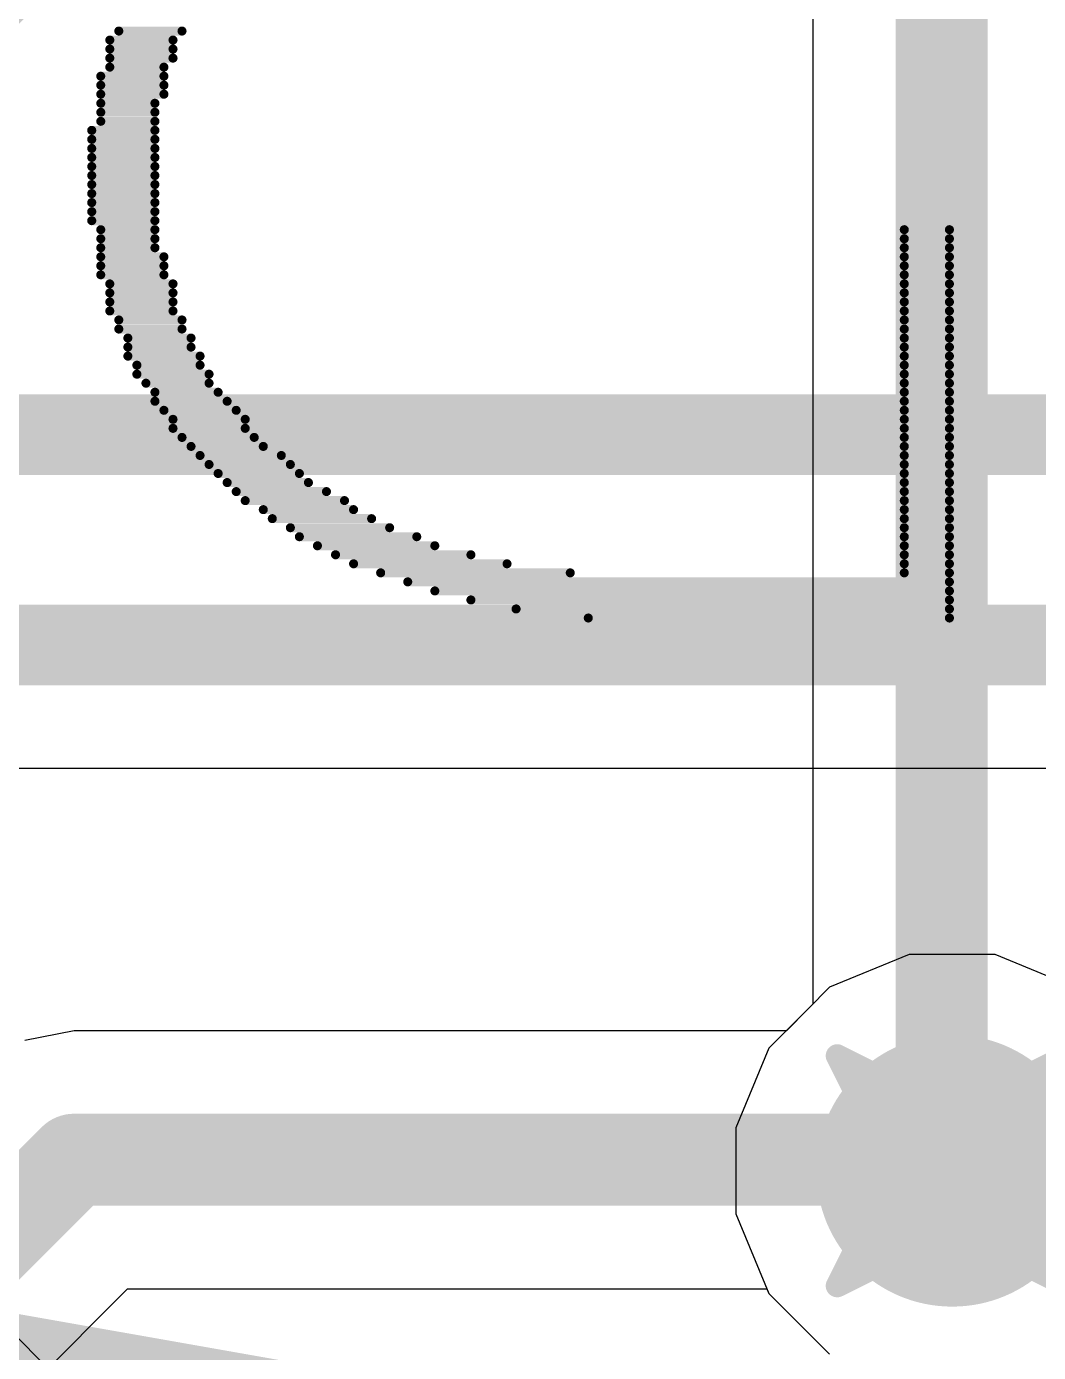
# Model space of a CAD drawing. Header units: inches. Extents: x -8 to 386, y -12 to 64.
# Drawn here: x 16.624 to 18.86, y -4.389 to -1.461 of the extents above; entities that cross this region are included whole.
import ezdxf

# ---------------------------------------------------------------- set-up
doc = ezdxf.new("R2010")
doc.units = ezdxf.units.IN
for name, color, linetype in [('Board_outline', 216, 'Continuous'), ('Bottom Layer', 5, 'Continuous'), ('Bottom Overlay', 54, 'Continuous'), ('Drill Drawing', 1, 'Continuous'), ('Top Layer', 1, 'Continuous'), ('Top Overlay', 2, 'Continuous'), ('Via Holes', 16, 'Continuous')]:
    doc.layers.add(name, color=color, linetype=linetype)

msp = doc.modelspace()

# ---------------------------------------------------------------- hatches: boundary and pattern name
at = {"layer": 'Bottom Layer'}
h = msp.add_hatch(color=5, dxfattribs=at)
edge = h.paths.add_edge_path()
edge.add_arc((18.669, -3.9878), 0.3, 0, 360)
at = {"layer": 'Top Layer'}
h = msp.add_hatch(color=1, dxfattribs=at)
edge = h.paths.add_edge_path()
edge.add_arc((18.669, -3.9878), 0.3, 0, 360)
at = {"layer": 'Via Holes'}
h = msp.add_hatch(color=7, dxfattribs=at)
edge = h.paths.add_edge_path()
edge.add_arc((18.669, -3.9878), 0.15, 0, 360)

# ---------------------------------------------------------------- linework, layer by layer
at = {"layer": 'Board_outline'}
msp.add_lwpolyline([(37.5368, 13.3604, 0.254, 0.254, 1), (-7.4632, 13.3604, 0.254, 0.254, 1)], format="xyseb", close=True, dxfattribs=at)
at = {"layer": 'Bottom Layer'}
for p, q in [((9.5901, -3.0989), (19.6413, -3.0989)), ((18.574, -3.51), (18.3983, -3.5827)), ((18.764, -3.51), (18.574, -3.51)), ((18.9397, -3.5827), (18.764, -3.51)), ((18.3983, -3.5827), (18.3026, -3.6785)), ((16.7298, -3.6785), (16.6208, -3.7002)), ((18.3026, -3.6785), (16.7298, -3.6785)), ((16.107, -4.989), (16.8478, -4.2482)), ((16.8478, -4.2482), (18.2597, -4.2482)), ((18.2597, -4.2482), (18.2639, -4.2585)), ((18.2639, -4.2585), (18.3983, -4.3929))]:
    msp.add_line(p, q, dxfattribs=at)
for points in [[(15.9766, -1.7272, 0.508, 0.508, 0), (17.6022, -0.1016, 0.508, 0.508, 0)], [(10.2039, -2.3622, 0.1778, 0.1778, 0), (19.4488, -2.3622, 0.1778, 0.1778, 0)], [(9.5901, -2.827, 0.1778, 0.1778, 0), (19.6413, -2.827, 0.1778, 0.1778, 0)], [(15.239, -5.4541, 0.2032, 0.2032, 0), (16.7298, -3.9634, 0.2032, 0.2032, 0)], [(16.7298, -3.9634, 0.2032, 0.2032, 0), (18.6446, -3.9634, 0.2032, 0.2032, 0)], [(18.6446, -3.9634, 0.2032, 0.2032, 0), (18.669, -3.9878, 0.2032, 0.2032, 0)]]:
    msp.add_lwpolyline(points, format="xyseb", dxfattribs=at)
for points in [[(16.679, -3.9634, 0.1016, 0.1016, 1), (16.7806, -3.9634, 0.1016, 0.1016, 1)], [(16.679, -3.9634, 0.1016, 0.1016, 1), (16.7806, -3.9634, 0.1016, 0.1016, 1)], [(18.5938, -3.9634, 0.1016, 0.1016, 1), (18.6954, -3.9634, 0.1016, 0.1016, 1)], [(18.5938, -3.9634, 0.1016, 0.1016, 1), (18.6954, -3.9634, 0.1016, 0.1016, 1)], [(18.6182, -3.9878, 0.1016, 0.1016, 1), (18.7198, -3.9878, 0.1016, 0.1016, 1)]]:
    msp.add_lwpolyline(points, format="xyseb", close=True, dxfattribs=at)
at = {"layer": 'Bottom Overlay'}
for points in [[(16.8283, -1.4711, 0.0199, 0.0199, 0), (16.9679, -1.4711, 0.0199, 0.0199, 0)], [(16.8084, -1.491, 0.0199, 0.0199, 0), (16.948, -1.491, 0.0199, 0.0199, 0)], [(16.8084, -1.5109, 0.0199, 0.0199, 0), (16.948, -1.5109, 0.0199, 0.0199, 0)], [(16.8084, -1.5309, 0.0199, 0.0199, 0), (16.948, -1.5309, 0.0199, 0.0199, 0)], [(16.8084, -1.5508, 0.0199, 0.0199, 0), (16.928, -1.5508, 0.0199, 0.0199, 0)], [(16.7884, -1.5708, 0.0199, 0.0199, 0), (16.928, -1.5708, 0.0199, 0.0199, 0)], [(16.7884, -1.5907, 0.0199, 0.0199, 0), (16.928, -1.5907, 0.0199, 0.0199, 0)], [(16.7884, -1.6106, 0.0199, 0.0199, 0), (16.928, -1.6106, 0.0199, 0.0199, 0)], [(16.7884, -1.6306, 0.0199, 0.0199, 0), (16.9081, -1.6306, 0.0199, 0.0199, 0)], [(16.7884, -1.6505, 0.0199, 0.0199, 0), (16.9081, -1.6505, 0.0199, 0.0199, 0)], [(16.7884, -1.6705, 0.0199, 0.0199, 0), (16.9081, -1.6705, 0.0199, 0.0199, 0)], [(16.7685, -1.6904, 0.0199, 0.0199, 0), (16.9081, -1.6904, 0.0199, 0.0199, 0)], [(16.7685, -1.7103, 0.0199, 0.0199, 0), (16.9081, -1.7103, 0.0199, 0.0199, 0)], [(16.7685, -1.7303, 0.0199, 0.0199, 0), (16.9081, -1.7303, 0.0199, 0.0199, 0)], [(16.7685, -1.7502, 0.0199, 0.0199, 0), (16.9081, -1.7502, 0.0199, 0.0199, 0)], [(16.7685, -1.7702, 0.0199, 0.0199, 0), (16.9081, -1.7702, 0.0199, 0.0199, 0)], [(16.7685, -1.7901, 0.0199, 0.0199, 0), (16.9081, -1.7901, 0.0199, 0.0199, 0)], [(16.7685, -1.81, 0.0199, 0.0199, 0), (16.9081, -1.81, 0.0199, 0.0199, 0)], [(16.7685, -1.83, 0.0199, 0.0199, 0), (16.9081, -1.83, 0.0199, 0.0199, 0)], [(16.7685, -1.8499, 0.0199, 0.0199, 0), (16.9081, -1.8499, 0.0199, 0.0199, 0)], [(16.7685, -1.8699, 0.0199, 0.0199, 0), (16.9081, -1.8699, 0.0199, 0.0199, 0)], [(16.7685, -1.8898, 0.0199, 0.0199, 0), (16.9081, -1.8898, 0.0199, 0.0199, 0)], [(16.7884, -1.9097, 0.0199, 0.0199, 0), (16.9081, -1.9097, 0.0199, 0.0199, 0)], [(18.5631, -1.9097, 0.0199, 0.0199, 0), (18.6628, -1.9097, 0.0199, 0.0199, 0)], [(16.7884, -1.9297, 0.0199, 0.0199, 0), (16.9081, -1.9297, 0.0199, 0.0199, 0)], [(18.5631, -1.9297, 0.0199, 0.0199, 0), (18.6628, -1.9297, 0.0199, 0.0199, 0)], [(16.7884, -1.9496, 0.0199, 0.0199, 0), (16.9081, -1.9496, 0.0199, 0.0199, 0)], [(16.7884, -1.9696, 0.0199, 0.0199, 0), (16.928, -1.9696, 0.0199, 0.0199, 0)], [(18.5631, -1.9496, 0.0199, 0.0199, 0), (18.6628, -1.9496, 0.0199, 0.0199, 0)], [(18.5631, -1.9696, 0.0199, 0.0199, 0), (18.6628, -1.9696, 0.0199, 0.0199, 0)], [(16.7884, -1.9895, 0.0199, 0.0199, 0), (16.928, -1.9895, 0.0199, 0.0199, 0)], [(18.5631, -1.9895, 0.0199, 0.0199, 0), (18.6628, -1.9895, 0.0199, 0.0199, 0)], [(16.7884, -2.0094, 0.0199, 0.0199, 0), (16.928, -2.0094, 0.0199, 0.0199, 0)], [(16.8084, -2.0294, 0.0199, 0.0199, 0), (16.948, -2.0294, 0.0199, 0.0199, 0)], [(18.5631, -2.0094, 0.0199, 0.0199, 0), (18.6628, -2.0094, 0.0199, 0.0199, 0)], [(18.5631, -2.0294, 0.0199, 0.0199, 0), (18.6628, -2.0294, 0.0199, 0.0199, 0)], [(16.8084, -2.0493, 0.0199, 0.0199, 0), (16.948, -2.0493, 0.0199, 0.0199, 0)], [(18.5631, -2.0493, 0.0199, 0.0199, 0), (18.6628, -2.0493, 0.0199, 0.0199, 0)], [(16.8084, -2.0693, 0.0199, 0.0199, 0), (16.948, -2.0693, 0.0199, 0.0199, 0)], [(18.5631, -2.0693, 0.0199, 0.0199, 0), (18.6628, -2.0693, 0.0199, 0.0199, 0)], [(16.8084, -2.0892, 0.0199, 0.0199, 0), (16.948, -2.0892, 0.0199, 0.0199, 0)], [(16.8283, -2.1091, 0.0199, 0.0199, 0), (16.9679, -2.1091, 0.0199, 0.0199, 0)], [(18.5631, -2.0892, 0.0199, 0.0199, 0), (18.6628, -2.0892, 0.0199, 0.0199, 0)], [(18.5631, -2.1091, 0.0199, 0.0199, 0), (18.6628, -2.1091, 0.0199, 0.0199, 0)], [(16.8283, -2.1291, 0.0199, 0.0199, 0), (16.9679, -2.1291, 0.0199, 0.0199, 0)], [(18.5631, -2.1291, 0.0199, 0.0199, 0), (18.6628, -2.1291, 0.0199, 0.0199, 0)], [(16.8483, -2.149, 0.0199, 0.0199, 0), (16.9878, -2.149, 0.0199, 0.0199, 0)], [(16.8483, -2.169, 0.0199, 0.0199, 0), (16.9878, -2.169, 0.0199, 0.0199, 0)], [(18.5631, -2.149, 0.0199, 0.0199, 0), (18.6628, -2.149, 0.0199, 0.0199, 0)], [(18.5631, -2.169, 0.0199, 0.0199, 0), (18.6628, -2.169, 0.0199, 0.0199, 0)], [(16.8483, -2.1889, 0.0199, 0.0199, 0), (17.0078, -2.1889, 0.0199, 0.0199, 0)], [(18.5631, -2.1889, 0.0199, 0.0199, 0), (18.6628, -2.1889, 0.0199, 0.0199, 0)], [(16.8682, -2.2089, 0.0199, 0.0199, 0), (17.0078, -2.2089, 0.0199, 0.0199, 0)], [(16.8682, -2.2288, 0.0199, 0.0199, 0), (17.0277, -2.2288, 0.0199, 0.0199, 0)], [(18.5631, -2.2089, 0.0199, 0.0199, 0), (18.6628, -2.2089, 0.0199, 0.0199, 0)], [(18.5631, -2.2288, 0.0199, 0.0199, 0), (18.6628, -2.2288, 0.0199, 0.0199, 0)], [(16.8881, -2.2487, 0.0199, 0.0199, 0), (17.0277, -2.2487, 0.0199, 0.0199, 0)], [(18.5631, -2.2487, 0.0199, 0.0199, 0), (18.6628, -2.2487, 0.0199, 0.0199, 0)], [(16.9081, -2.2687, 0.0199, 0.0199, 0), (17.0477, -2.2687, 0.0199, 0.0199, 0)], [(16.9081, -2.2886, 0.0199, 0.0199, 0), (17.0676, -2.2886, 0.0199, 0.0199, 0)], [(18.5631, -2.2687, 0.0199, 0.0199, 0), (18.6628, -2.2687, 0.0199, 0.0199, 0)], [(18.5631, -2.2886, 0.0199, 0.0199, 0), (18.6628, -2.2886, 0.0199, 0.0199, 0)], [(16.928, -2.3086, 0.0199, 0.0199, 0), (17.0876, -2.3086, 0.0199, 0.0199, 0)], [(18.5631, -2.3086, 0.0199, 0.0199, 0), (18.6628, -2.3086, 0.0199, 0.0199, 0)], [(16.948, -2.3285, 0.0199, 0.0199, 0), (17.1075, -2.3285, 0.0199, 0.0199, 0)], [(16.948, -2.3484, 0.0199, 0.0199, 0), (17.1075, -2.3484, 0.0199, 0.0199, 0)], [(18.5631, -2.3285, 0.0199, 0.0199, 0), (18.6628, -2.3285, 0.0199, 0.0199, 0)], [(18.5631, -2.3484, 0.0199, 0.0199, 0), (18.6628, -2.3484, 0.0199, 0.0199, 0)], [(16.9679, -2.3684, 0.0199, 0.0199, 0), (17.1274, -2.3684, 0.0199, 0.0199, 0)], [(18.5631, -2.3684, 0.0199, 0.0199, 0), (18.6628, -2.3684, 0.0199, 0.0199, 0)], [(16.9878, -2.3883, 0.0199, 0.0199, 0), (17.1474, -2.3883, 0.0199, 0.0199, 0)], [(17.0078, -2.4083, 0.0199, 0.0199, 0), (17.1873, -2.4083, 0.0199, 0.0199, 0)], [(18.5631, -2.3883, 0.0199, 0.0199, 0), (18.6628, -2.3883, 0.0199, 0.0199, 0)], [(18.5631, -2.4083, 0.0199, 0.0199, 0), (18.6628, -2.4083, 0.0199, 0.0199, 0)], [(17.0277, -2.4282, 0.0199, 0.0199, 0), (17.2072, -2.4282, 0.0199, 0.0199, 0)], [(18.5631, -2.4282, 0.0199, 0.0199, 0), (18.6628, -2.4282, 0.0199, 0.0199, 0)], [(17.0477, -2.4481, 0.0199, 0.0199, 0), (17.2271, -2.4481, 0.0199, 0.0199, 0)], [(17.0676, -2.4681, 0.0199, 0.0199, 0), (17.2471, -2.4681, 0.0199, 0.0199, 0)], [(18.5631, -2.4481, 0.0199, 0.0199, 0), (18.6628, -2.4481, 0.0199, 0.0199, 0)], [(18.5631, -2.4681, 0.0199, 0.0199, 0), (18.6628, -2.4681, 0.0199, 0.0199, 0)], [(17.0876, -2.488, 0.0199, 0.0199, 0), (17.287, -2.488, 0.0199, 0.0199, 0)], [(18.5631, -2.488, 0.0199, 0.0199, 0), (18.6628, -2.488, 0.0199, 0.0199, 0)], [(17.1075, -2.508, 0.0199, 0.0199, 0), (17.3268, -2.508, 0.0199, 0.0199, 0)], [(17.1474, -2.5279, 0.0199, 0.0199, 0), (17.3468, -2.5279, 0.0199, 0.0199, 0)], [(18.5631, -2.508, 0.0199, 0.0199, 0), (18.6628, -2.508, 0.0199, 0.0199, 0)], [(18.5631, -2.5279, 0.0199, 0.0199, 0), (18.6628, -2.5279, 0.0199, 0.0199, 0)], [(17.1673, -2.5478, 0.0199, 0.0199, 0), (17.3867, -2.5478, 0.0199, 0.0199, 0)], [(18.5631, -2.5478, 0.0199, 0.0199, 0), (18.6628, -2.5478, 0.0199, 0.0199, 0)], [(17.2072, -2.5678, 0.0199, 0.0199, 0), (17.4265, -2.5678, 0.0199, 0.0199, 0)], [(18.5631, -2.5678, 0.0199, 0.0199, 0), (18.6628, -2.5678, 0.0199, 0.0199, 0)], [(17.2271, -2.5877, 0.0199, 0.0199, 0), (17.4864, -2.5877, 0.0199, 0.0199, 0)], [(17.267, -2.6077, 0.0199, 0.0199, 0), (17.5262, -2.6077, 0.0199, 0.0199, 0)], [(18.5631, -2.5877, 0.0199, 0.0199, 0), (18.6628, -2.5877, 0.0199, 0.0199, 0)], [(18.5631, -2.6077, 0.0199, 0.0199, 0), (18.6628, -2.6077, 0.0199, 0.0199, 0)], [(17.3069, -2.6276, 0.0199, 0.0199, 0), (17.606, -2.6276, 0.0199, 0.0199, 0)], [(18.5631, -2.6276, 0.0199, 0.0199, 0), (18.6628, -2.6276, 0.0199, 0.0199, 0)], [(17.3468, -2.6475, 0.0199, 0.0199, 0), (17.6858, -2.6475, 0.0199, 0.0199, 0)], [(17.4066, -2.6675, 0.0199, 0.0199, 0), (17.8253, -2.6675, 0.0199, 0.0199, 0)], [(18.5631, -2.6475, 0.0199, 0.0199, 0), (18.6628, -2.6475, 0.0199, 0.0199, 0)], [(18.5631, -2.6675, 0.0199, 0.0199, 0), (18.6628, -2.6675, 0.0199, 0.0199, 0)], [(17.4664, -2.6874, 0.0199, 0.0199, 0), (18.6628, -2.6874, 0.0199, 0.0199, 0)], [(17.5262, -2.7074, 0.0199, 0.0199, 0), (18.6628, -2.7074, 0.0199, 0.0199, 0)], [(17.606, -2.7273, 0.0199, 0.0199, 0), (18.6628, -2.7273, 0.0199, 0.0199, 0)], [(17.7057, -2.7472, 0.0199, 0.0199, 0), (18.6628, -2.7472, 0.0199, 0.0199, 0)], [(17.8652, -2.7672, 0.0199, 0.0199, 0), (18.6628, -2.7672, 0.0199, 0.0199, 0)]]:
    msp.add_lwpolyline(points, format="xyseb", dxfattribs=at)
for points in [[(16.8233, -1.4711, 0.00997, 0.00997, 1), (16.8333, -1.4711, 0.00997, 0.00997, 1)], [(16.9629, -1.4711, 0.00997, 0.00997, 1), (16.9729, -1.4711, 0.00997, 0.00997, 1)], [(16.8034, -1.491, 0.00997, 0.00997, 1), (16.8134, -1.491, 0.00997, 0.00997, 1)], [(16.943, -1.491, 0.00997, 0.00997, 1), (16.953, -1.491, 0.00997, 0.00997, 1)], [(16.8034, -1.5109, 0.00997, 0.00997, 1), (16.8134, -1.5109, 0.00997, 0.00997, 1)], [(16.8034, -1.5309, 0.00997, 0.00997, 1), (16.8134, -1.5309, 0.00997, 0.00997, 1)], [(16.943, -1.5109, 0.00997, 0.00997, 1), (16.953, -1.5109, 0.00997, 0.00997, 1)], [(16.943, -1.5309, 0.00997, 0.00997, 1), (16.953, -1.5309, 0.00997, 0.00997, 1)], [(16.8034, -1.5508, 0.00997, 0.00997, 1), (16.8134, -1.5508, 0.00997, 0.00997, 1)], [(16.923, -1.5508, 0.00997, 0.00997, 1), (16.933, -1.5508, 0.00997, 0.00997, 1)], [(16.7835, -1.5708, 0.00997, 0.00997, 1), (16.7934, -1.5708, 0.00997, 0.00997, 1)], [(16.7835, -1.5907, 0.00997, 0.00997, 1), (16.7934, -1.5907, 0.00997, 0.00997, 1)], [(16.923, -1.5708, 0.00997, 0.00997, 1), (16.933, -1.5708, 0.00997, 0.00997, 1)], [(16.923, -1.5907, 0.00997, 0.00997, 1), (16.933, -1.5907, 0.00997, 0.00997, 1)], [(16.7835, -1.6106, 0.00997, 0.00997, 1), (16.7934, -1.6106, 0.00997, 0.00997, 1)], [(16.923, -1.6106, 0.00997, 0.00997, 1), (16.933, -1.6106, 0.00997, 0.00997, 1)], [(16.7835, -1.6306, 0.00997, 0.00997, 1), (16.7934, -1.6306, 0.00997, 0.00997, 1)], [(16.9031, -1.6306, 0.00997, 0.00997, 1), (16.9131, -1.6306, 0.00997, 0.00997, 1)], [(16.7835, -1.6505, 0.00997, 0.00997, 1), (16.7934, -1.6505, 0.00997, 0.00997, 1)], [(16.7835, -1.6705, 0.00997, 0.00997, 1), (16.7934, -1.6705, 0.00997, 0.00997, 1)], [(16.9031, -1.6505, 0.00997, 0.00997, 1), (16.9131, -1.6505, 0.00997, 0.00997, 1)], [(16.9031, -1.6705, 0.00997, 0.00997, 1), (16.9131, -1.6705, 0.00997, 0.00997, 1)], [(16.7635, -1.6904, 0.00997, 0.00997, 1), (16.7735, -1.6904, 0.00997, 0.00997, 1)], [(16.9031, -1.6904, 0.00997, 0.00997, 1), (16.9131, -1.6904, 0.00997, 0.00997, 1)], [(16.7635, -1.7103, 0.00997, 0.00997, 1), (16.7735, -1.7103, 0.00997, 0.00997, 1)], [(16.7635, -1.7303, 0.00997, 0.00997, 1), (16.7735, -1.7303, 0.00997, 0.00997, 1)], [(16.9031, -1.7103, 0.00997, 0.00997, 1), (16.9131, -1.7103, 0.00997, 0.00997, 1)], [(16.9031, -1.7303, 0.00997, 0.00997, 1), (16.9131, -1.7303, 0.00997, 0.00997, 1)], [(16.7635, -1.7502, 0.00997, 0.00997, 1), (16.7735, -1.7502, 0.00997, 0.00997, 1)], [(16.9031, -1.7502, 0.00997, 0.00997, 1), (16.9131, -1.7502, 0.00997, 0.00997, 1)], [(16.7635, -1.7702, 0.00997, 0.00997, 1), (16.7735, -1.7702, 0.00997, 0.00997, 1)], [(16.7635, -1.7901, 0.00997, 0.00997, 1), (16.7735, -1.7901, 0.00997, 0.00997, 1)], [(16.9031, -1.7702, 0.00997, 0.00997, 1), (16.9131, -1.7702, 0.00997, 0.00997, 1)], [(16.9031, -1.7901, 0.00997, 0.00997, 1), (16.9131, -1.7901, 0.00997, 0.00997, 1)], [(16.7635, -1.81, 0.00997, 0.00997, 1), (16.7735, -1.81, 0.00997, 0.00997, 1)], [(16.9031, -1.81, 0.00997, 0.00997, 1), (16.9131, -1.81, 0.00997, 0.00997, 1)], [(16.7635, -1.83, 0.00997, 0.00997, 1), (16.7735, -1.83, 0.00997, 0.00997, 1)], [(16.7635, -1.8499, 0.00997, 0.00997, 1), (16.7735, -1.8499, 0.00997, 0.00997, 1)], [(16.9031, -1.83, 0.00997, 0.00997, 1), (16.9131, -1.83, 0.00997, 0.00997, 1)], [(16.9031, -1.8499, 0.00997, 0.00997, 1), (16.9131, -1.8499, 0.00997, 0.00997, 1)], [(16.7635, -1.8699, 0.00997, 0.00997, 1), (16.7735, -1.8699, 0.00997, 0.00997, 1)], [(16.9031, -1.8699, 0.00997, 0.00997, 1), (16.9131, -1.8699, 0.00997, 0.00997, 1)], [(16.7635, -1.8898, 0.00997, 0.00997, 1), (16.7735, -1.8898, 0.00997, 0.00997, 1)], [(16.7835, -1.9097, 0.00997, 0.00997, 1), (16.7934, -1.9097, 0.00997, 0.00997, 1)], [(16.9031, -1.8898, 0.00997, 0.00997, 1), (16.9131, -1.8898, 0.00997, 0.00997, 1)], [(16.9031, -1.9097, 0.00997, 0.00997, 1), (16.9131, -1.9097, 0.00997, 0.00997, 1)], [(18.5581, -1.9097, 0.00997, 0.00997, 1), (18.5681, -1.9097, 0.00997, 0.00997, 1)], [(18.6578, -1.9097, 0.00997, 0.00997, 1), (18.6678, -1.9097, 0.00997, 0.00997, 1)], [(16.7835, -1.9297, 0.00997, 0.00997, 1), (16.7934, -1.9297, 0.00997, 0.00997, 1)], [(16.9031, -1.9297, 0.00997, 0.00997, 1), (16.9131, -1.9297, 0.00997, 0.00997, 1)], [(18.5581, -1.9297, 0.00997, 0.00997, 1), (18.5681, -1.9297, 0.00997, 0.00997, 1)], [(18.6578, -1.9297, 0.00997, 0.00997, 1), (18.6678, -1.9297, 0.00997, 0.00997, 1)], [(16.7835, -1.9496, 0.00997, 0.00997, 1), (16.7934, -1.9496, 0.00997, 0.00997, 1)], [(16.7835, -1.9696, 0.00997, 0.00997, 1), (16.7934, -1.9696, 0.00997, 0.00997, 1)], [(16.9031, -1.9496, 0.00997, 0.00997, 1), (16.9131, -1.9496, 0.00997, 0.00997, 1)], [(16.923, -1.9696, 0.00997, 0.00997, 1), (16.933, -1.9696, 0.00997, 0.00997, 1)], [(18.5581, -1.9496, 0.00997, 0.00997, 1), (18.5681, -1.9496, 0.00997, 0.00997, 1)], [(18.5581, -1.9696, 0.00997, 0.00997, 1), (18.5681, -1.9696, 0.00997, 0.00997, 1)], [(18.6578, -1.9496, 0.00997, 0.00997, 1), (18.6678, -1.9496, 0.00997, 0.00997, 1)], [(18.6578, -1.9696, 0.00997, 0.00997, 1), (18.6678, -1.9696, 0.00997, 0.00997, 1)], [(16.7835, -1.9895, 0.00997, 0.00997, 1), (16.7934, -1.9895, 0.00997, 0.00997, 1)], [(16.923, -1.9895, 0.00997, 0.00997, 1), (16.933, -1.9895, 0.00997, 0.00997, 1)], [(18.5581, -1.9895, 0.00997, 0.00997, 1), (18.5681, -1.9895, 0.00997, 0.00997, 1)], [(18.6578, -1.9895, 0.00997, 0.00997, 1), (18.6678, -1.9895, 0.00997, 0.00997, 1)], [(16.7835, -2.0094, 0.00997, 0.00997, 1), (16.7934, -2.0094, 0.00997, 0.00997, 1)], [(16.8034, -2.0294, 0.00997, 0.00997, 1), (16.8134, -2.0294, 0.00997, 0.00997, 1)], [(16.923, -2.0094, 0.00997, 0.00997, 1), (16.933, -2.0094, 0.00997, 0.00997, 1)], [(16.943, -2.0294, 0.00997, 0.00997, 1), (16.953, -2.0294, 0.00997, 0.00997, 1)], [(18.5581, -2.0094, 0.00997, 0.00997, 1), (18.5681, -2.0094, 0.00997, 0.00997, 1)], [(18.5581, -2.0294, 0.00997, 0.00997, 1), (18.5681, -2.0294, 0.00997, 0.00997, 1)], [(18.6578, -2.0094, 0.00997, 0.00997, 1), (18.6678, -2.0094, 0.00997, 0.00997, 1)], [(18.6578, -2.0294, 0.00997, 0.00997, 1), (18.6678, -2.0294, 0.00997, 0.00997, 1)], [(16.8034, -2.0493, 0.00997, 0.00997, 1), (16.8134, -2.0493, 0.00997, 0.00997, 1)], [(16.943, -2.0493, 0.00997, 0.00997, 1), (16.953, -2.0493, 0.00997, 0.00997, 1)], [(18.5581, -2.0493, 0.00997, 0.00997, 1), (18.5681, -2.0493, 0.00997, 0.00997, 1)], [(18.6578, -2.0493, 0.00997, 0.00997, 1), (18.6678, -2.0493, 0.00997, 0.00997, 1)], [(16.8034, -2.0693, 0.00997, 0.00997, 1), (16.8134, -2.0693, 0.00997, 0.00997, 1)], [(16.943, -2.0693, 0.00997, 0.00997, 1), (16.953, -2.0693, 0.00997, 0.00997, 1)], [(18.5581, -2.0693, 0.00997, 0.00997, 1), (18.5681, -2.0693, 0.00997, 0.00997, 1)], [(18.6578, -2.0693, 0.00997, 0.00997, 1), (18.6678, -2.0693, 0.00997, 0.00997, 1)], [(16.8034, -2.0892, 0.00997, 0.00997, 1), (16.8134, -2.0892, 0.00997, 0.00997, 1)], [(16.8233, -2.1091, 0.00997, 0.00997, 1), (16.8333, -2.1091, 0.00997, 0.00997, 1)], [(16.943, -2.0892, 0.00997, 0.00997, 1), (16.953, -2.0892, 0.00997, 0.00997, 1)], [(16.9629, -2.1091, 0.00997, 0.00997, 1), (16.9729, -2.1091, 0.00997, 0.00997, 1)], [(18.5581, -2.0892, 0.00997, 0.00997, 1), (18.5681, -2.0892, 0.00997, 0.00997, 1)], [(18.5581, -2.1091, 0.00997, 0.00997, 1), (18.5681, -2.1091, 0.00997, 0.00997, 1)], [(18.6578, -2.0892, 0.00997, 0.00997, 1), (18.6678, -2.0892, 0.00997, 0.00997, 1)], [(18.6578, -2.1091, 0.00997, 0.00997, 1), (18.6678, -2.1091, 0.00997, 0.00997, 1)], [(16.8233, -2.1291, 0.00997, 0.00997, 1), (16.8333, -2.1291, 0.00997, 0.00997, 1)], [(16.9629, -2.1291, 0.00997, 0.00997, 1), (16.9729, -2.1291, 0.00997, 0.00997, 1)], [(18.5581, -2.1291, 0.00997, 0.00997, 1), (18.5681, -2.1291, 0.00997, 0.00997, 1)], [(18.6578, -2.1291, 0.00997, 0.00997, 1), (18.6678, -2.1291, 0.00997, 0.00997, 1)], [(16.8433, -2.149, 0.00997, 0.00997, 1), (16.8533, -2.149, 0.00997, 0.00997, 1)], [(16.8433, -2.169, 0.00997, 0.00997, 1), (16.8533, -2.169, 0.00997, 0.00997, 1)], [(16.9829, -2.149, 0.00997, 0.00997, 1), (16.9928, -2.149, 0.00997, 0.00997, 1)], [(16.9829, -2.169, 0.00997, 0.00997, 1), (16.9928, -2.169, 0.00997, 0.00997, 1)], [(18.5581, -2.149, 0.00997, 0.00997, 1), (18.5681, -2.149, 0.00997, 0.00997, 1)], [(18.5581, -2.169, 0.00997, 0.00997, 1), (18.5681, -2.169, 0.00997, 0.00997, 1)], [(18.6578, -2.149, 0.00997, 0.00997, 1), (18.6678, -2.149, 0.00997, 0.00997, 1)], [(18.6578, -2.169, 0.00997, 0.00997, 1), (18.6678, -2.169, 0.00997, 0.00997, 1)], [(16.8433, -2.1889, 0.00997, 0.00997, 1), (16.8533, -2.1889, 0.00997, 0.00997, 1)], [(17.0028, -2.1889, 0.00997, 0.00997, 1), (17.0128, -2.1889, 0.00997, 0.00997, 1)], [(18.5581, -2.1889, 0.00997, 0.00997, 1), (18.5681, -2.1889, 0.00997, 0.00997, 1)], [(18.6578, -2.1889, 0.00997, 0.00997, 1), (18.6678, -2.1889, 0.00997, 0.00997, 1)], [(16.8632, -2.2089, 0.00997, 0.00997, 1), (16.8732, -2.2089, 0.00997, 0.00997, 1)], [(16.8632, -2.2288, 0.00997, 0.00997, 1), (16.8732, -2.2288, 0.00997, 0.00997, 1)], [(17.0028, -2.2089, 0.00997, 0.00997, 1), (17.0128, -2.2089, 0.00997, 0.00997, 1)], [(17.0227, -2.2288, 0.00997, 0.00997, 1), (17.0327, -2.2288, 0.00997, 0.00997, 1)], [(18.5581, -2.2089, 0.00997, 0.00997, 1), (18.5681, -2.2089, 0.00997, 0.00997, 1)], [(18.5581, -2.2288, 0.00997, 0.00997, 1), (18.5681, -2.2288, 0.00997, 0.00997, 1)], [(18.6578, -2.2089, 0.00997, 0.00997, 1), (18.6678, -2.2089, 0.00997, 0.00997, 1)], [(18.6578, -2.2288, 0.00997, 0.00997, 1), (18.6678, -2.2288, 0.00997, 0.00997, 1)], [(16.8832, -2.2487, 0.00997, 0.00997, 1), (16.8931, -2.2487, 0.00997, 0.00997, 1)], [(17.0227, -2.2487, 0.00997, 0.00997, 1), (17.0327, -2.2487, 0.00997, 0.00997, 1)], [(18.5581, -2.2487, 0.00997, 0.00997, 1), (18.5681, -2.2487, 0.00997, 0.00997, 1)], [(18.6578, -2.2487, 0.00997, 0.00997, 1), (18.6678, -2.2487, 0.00997, 0.00997, 1)], [(16.9031, -2.2687, 0.00997, 0.00997, 1), (16.9131, -2.2687, 0.00997, 0.00997, 1)], [(16.9031, -2.2886, 0.00997, 0.00997, 1), (16.9131, -2.2886, 0.00997, 0.00997, 1)], [(17.0427, -2.2687, 0.00997, 0.00997, 1), (17.0527, -2.2687, 0.00997, 0.00997, 1)], [(17.0626, -2.2886, 0.00997, 0.00997, 1), (17.0726, -2.2886, 0.00997, 0.00997, 1)], [(18.5581, -2.2687, 0.00997, 0.00997, 1), (18.5681, -2.2687, 0.00997, 0.00997, 1)], [(18.5581, -2.2886, 0.00997, 0.00997, 1), (18.5681, -2.2886, 0.00997, 0.00997, 1)], [(18.6578, -2.2687, 0.00997, 0.00997, 1), (18.6678, -2.2687, 0.00997, 0.00997, 1)], [(18.6578, -2.2886, 0.00997, 0.00997, 1), (18.6678, -2.2886, 0.00997, 0.00997, 1)], [(16.923, -2.3086, 0.00997, 0.00997, 1), (16.933, -2.3086, 0.00997, 0.00997, 1)], [(17.0826, -2.3086, 0.00997, 0.00997, 1), (17.0925, -2.3086, 0.00997, 0.00997, 1)], [(18.5581, -2.3086, 0.00997, 0.00997, 1), (18.5681, -2.3086, 0.00997, 0.00997, 1)], [(18.6578, -2.3086, 0.00997, 0.00997, 1), (18.6678, -2.3086, 0.00997, 0.00997, 1)], [(16.943, -2.3285, 0.00997, 0.00997, 1), (16.953, -2.3285, 0.00997, 0.00997, 1)], [(16.943, -2.3484, 0.00997, 0.00997, 1), (16.953, -2.3484, 0.00997, 0.00997, 1)], [(17.1025, -2.3285, 0.00997, 0.00997, 1), (17.1125, -2.3285, 0.00997, 0.00997, 1)], [(17.1025, -2.3484, 0.00997, 0.00997, 1), (17.1125, -2.3484, 0.00997, 0.00997, 1)], [(18.5581, -2.3285, 0.00997, 0.00997, 1), (18.5681, -2.3285, 0.00997, 0.00997, 1)], [(18.5581, -2.3484, 0.00997, 0.00997, 1), (18.5681, -2.3484, 0.00997, 0.00997, 1)], [(18.6578, -2.3285, 0.00997, 0.00997, 1), (18.6678, -2.3285, 0.00997, 0.00997, 1)], [(18.6578, -2.3484, 0.00997, 0.00997, 1), (18.6678, -2.3484, 0.00997, 0.00997, 1)], [(16.9629, -2.3684, 0.00997, 0.00997, 1), (16.9729, -2.3684, 0.00997, 0.00997, 1)], [(17.1224, -2.3684, 0.00997, 0.00997, 1), (17.1324, -2.3684, 0.00997, 0.00997, 1)], [(18.5581, -2.3684, 0.00997, 0.00997, 1), (18.5681, -2.3684, 0.00997, 0.00997, 1)], [(18.6578, -2.3684, 0.00997, 0.00997, 1), (18.6678, -2.3684, 0.00997, 0.00997, 1)], [(16.9829, -2.3883, 0.00997, 0.00997, 1), (16.9928, -2.3883, 0.00997, 0.00997, 1)], [(17.0028, -2.4083, 0.00997, 0.00997, 1), (17.0128, -2.4083, 0.00997, 0.00997, 1)], [(17.1424, -2.3883, 0.00997, 0.00997, 1), (17.1524, -2.3883, 0.00997, 0.00997, 1)], [(17.1823, -2.4083, 0.00997, 0.00997, 1), (17.1922, -2.4083, 0.00997, 0.00997, 1)], [(18.5581, -2.3883, 0.00997, 0.00997, 1), (18.5681, -2.3883, 0.00997, 0.00997, 1)], [(18.5581, -2.4083, 0.00997, 0.00997, 1), (18.5681, -2.4083, 0.00997, 0.00997, 1)], [(18.6578, -2.3883, 0.00997, 0.00997, 1), (18.6678, -2.3883, 0.00997, 0.00997, 1)], [(18.6578, -2.4083, 0.00997, 0.00997, 1), (18.6678, -2.4083, 0.00997, 0.00997, 1)], [(17.0227, -2.4282, 0.00997, 0.00997, 1), (17.0327, -2.4282, 0.00997, 0.00997, 1)], [(17.2022, -2.4282, 0.00997, 0.00997, 1), (17.2122, -2.4282, 0.00997, 0.00997, 1)], [(18.5581, -2.4282, 0.00997, 0.00997, 1), (18.5681, -2.4282, 0.00997, 0.00997, 1)], [(18.6578, -2.4282, 0.00997, 0.00997, 1), (18.6678, -2.4282, 0.00997, 0.00997, 1)], [(17.0427, -2.4481, 0.00997, 0.00997, 1), (17.0527, -2.4481, 0.00997, 0.00997, 1)], [(17.0626, -2.4681, 0.00997, 0.00997, 1), (17.0726, -2.4681, 0.00997, 0.00997, 1)], [(17.2221, -2.4481, 0.00997, 0.00997, 1), (17.2321, -2.4481, 0.00997, 0.00997, 1)], [(17.2421, -2.4681, 0.00997, 0.00997, 1), (17.2521, -2.4681, 0.00997, 0.00997, 1)], [(18.5581, -2.4481, 0.00997, 0.00997, 1), (18.5681, -2.4481, 0.00997, 0.00997, 1)], [(18.5581, -2.4681, 0.00997, 0.00997, 1), (18.5681, -2.4681, 0.00997, 0.00997, 1)], [(18.6578, -2.4481, 0.00997, 0.00997, 1), (18.6678, -2.4481, 0.00997, 0.00997, 1)], [(18.6578, -2.4681, 0.00997, 0.00997, 1), (18.6678, -2.4681, 0.00997, 0.00997, 1)], [(17.0826, -2.488, 0.00997, 0.00997, 1), (17.0925, -2.488, 0.00997, 0.00997, 1)], [(17.282, -2.488, 0.00997, 0.00997, 1), (17.2919, -2.488, 0.00997, 0.00997, 1)], [(18.5581, -2.488, 0.00997, 0.00997, 1), (18.5681, -2.488, 0.00997, 0.00997, 1)], [(18.6578, -2.488, 0.00997, 0.00997, 1), (18.6678, -2.488, 0.00997, 0.00997, 1)], [(17.1025, -2.508, 0.00997, 0.00997, 1), (17.1125, -2.508, 0.00997, 0.00997, 1)], [(17.1424, -2.5279, 0.00997, 0.00997, 1), (17.1524, -2.5279, 0.00997, 0.00997, 1)], [(17.3218, -2.508, 0.00997, 0.00997, 1), (17.3318, -2.508, 0.00997, 0.00997, 1)], [(17.3418, -2.5279, 0.00997, 0.00997, 1), (17.3518, -2.5279, 0.00997, 0.00997, 1)], [(18.5581, -2.508, 0.00997, 0.00997, 1), (18.5681, -2.508, 0.00997, 0.00997, 1)], [(18.5581, -2.5279, 0.00997, 0.00997, 1), (18.5681, -2.5279, 0.00997, 0.00997, 1)], [(18.6578, -2.508, 0.00997, 0.00997, 1), (18.6678, -2.508, 0.00997, 0.00997, 1)], [(18.6578, -2.5279, 0.00997, 0.00997, 1), (18.6678, -2.5279, 0.00997, 0.00997, 1)], [(17.1623, -2.5478, 0.00997, 0.00997, 1), (17.1723, -2.5478, 0.00997, 0.00997, 1)], [(17.3817, -2.5478, 0.00997, 0.00997, 1), (17.3916, -2.5478, 0.00997, 0.00997, 1)], [(18.5581, -2.5478, 0.00997, 0.00997, 1), (18.5681, -2.5478, 0.00997, 0.00997, 1)], [(18.6578, -2.5478, 0.00997, 0.00997, 1), (18.6678, -2.5478, 0.00997, 0.00997, 1)], [(17.2022, -2.5678, 0.00997, 0.00997, 1), (17.2122, -2.5678, 0.00997, 0.00997, 1)], [(17.4215, -2.5678, 0.00997, 0.00997, 1), (17.4315, -2.5678, 0.00997, 0.00997, 1)], [(18.5581, -2.5678, 0.00997, 0.00997, 1), (18.5681, -2.5678, 0.00997, 0.00997, 1)], [(18.6578, -2.5678, 0.00997, 0.00997, 1), (18.6678, -2.5678, 0.00997, 0.00997, 1)], [(17.2221, -2.5877, 0.00997, 0.00997, 1), (17.2321, -2.5877, 0.00997, 0.00997, 1)], [(17.262, -2.6077, 0.00997, 0.00997, 1), (17.272, -2.6077, 0.00997, 0.00997, 1)], [(17.4814, -2.5877, 0.00997, 0.00997, 1), (17.4913, -2.5877, 0.00997, 0.00997, 1)], [(17.5213, -2.6077, 0.00997, 0.00997, 1), (17.5312, -2.6077, 0.00997, 0.00997, 1)], [(18.5581, -2.5877, 0.00997, 0.00997, 1), (18.5681, -2.5877, 0.00997, 0.00997, 1)], [(18.5581, -2.6077, 0.00997, 0.00997, 1), (18.5681, -2.6077, 0.00997, 0.00997, 1)], [(18.6578, -2.5877, 0.00997, 0.00997, 1), (18.6678, -2.5877, 0.00997, 0.00997, 1)], [(18.6578, -2.6077, 0.00997, 0.00997, 1), (18.6678, -2.6077, 0.00997, 0.00997, 1)], [(17.3019, -2.6276, 0.00997, 0.00997, 1), (17.3119, -2.6276, 0.00997, 0.00997, 1)], [(17.601, -2.6276, 0.00997, 0.00997, 1), (17.611, -2.6276, 0.00997, 0.00997, 1)], [(18.5581, -2.6276, 0.00997, 0.00997, 1), (18.5681, -2.6276, 0.00997, 0.00997, 1)], [(18.6578, -2.6276, 0.00997, 0.00997, 1), (18.6678, -2.6276, 0.00997, 0.00997, 1)], [(17.3418, -2.6475, 0.00997, 0.00997, 1), (17.3518, -2.6475, 0.00997, 0.00997, 1)], [(17.4016, -2.6675, 0.00997, 0.00997, 1), (17.4116, -2.6675, 0.00997, 0.00997, 1)], [(17.6808, -2.6475, 0.00997, 0.00997, 1), (17.6907, -2.6475, 0.00997, 0.00997, 1)], [(17.8204, -2.6675, 0.00997, 0.00997, 1), (17.8303, -2.6675, 0.00997, 0.00997, 1)], [(18.5581, -2.6475, 0.00997, 0.00997, 1), (18.5681, -2.6475, 0.00997, 0.00997, 1)], [(18.5581, -2.6675, 0.00997, 0.00997, 1), (18.5681, -2.6675, 0.00997, 0.00997, 1)], [(18.6578, -2.6475, 0.00997, 0.00997, 1), (18.6678, -2.6475, 0.00997, 0.00997, 1)], [(18.6578, -2.6675, 0.00997, 0.00997, 1), (18.6678, -2.6675, 0.00997, 0.00997, 1)], [(17.4614, -2.6874, 0.00997, 0.00997, 1), (17.4714, -2.6874, 0.00997, 0.00997, 1)], [(18.6578, -2.6874, 0.00997, 0.00997, 1), (18.6678, -2.6874, 0.00997, 0.00997, 1)], [(17.5213, -2.7074, 0.00997, 0.00997, 1), (17.5312, -2.7074, 0.00997, 0.00997, 1)], [(17.601, -2.7273, 0.00997, 0.00997, 1), (17.611, -2.7273, 0.00997, 0.00997, 1)], [(18.6578, -2.7074, 0.00997, 0.00997, 1), (18.6678, -2.7074, 0.00997, 0.00997, 1)], [(18.6578, -2.7273, 0.00997, 0.00997, 1), (18.6678, -2.7273, 0.00997, 0.00997, 1)], [(17.7007, -2.7472, 0.00997, 0.00997, 1), (17.7107, -2.7472, 0.00997, 0.00997, 1)], [(18.6578, -2.7472, 0.00997, 0.00997, 1), (18.6678, -2.7472, 0.00997, 0.00997, 1)], [(17.8602, -2.7672, 0.00997, 0.00997, 1), (17.8702, -2.7672, 0.00997, 0.00997, 1)], [(18.6578, -2.7672, 0.00997, 0.00997, 1), (18.6678, -2.7672, 0.00997, 0.00997, 1)]]:
    msp.add_lwpolyline(points, format="xyseb", close=True, dxfattribs=at)
at = {"layer": 'Drill Drawing'}
for points in [[(18.415, -3.7338, 0.0508, 0.0508, 0), (18.669, -3.8608, 0.0508, 0.0508, 0)], [(18.415, -3.7338, 0.0508, 0.0508, 0), (18.542, -3.9878, 0.0508, 0.0508, 0)], [(18.669, -3.8608, 0.0508, 0.0508, 0), (18.923, -3.7338, 0.0508, 0.0508, 0)], [(18.796, -3.9878, 0.0508, 0.0508, 0), (18.923, -3.7338, 0.0508, 0.0508, 0)], [(18.415, -4.2418, 0.0508, 0.0508, 0), (18.542, -3.9878, 0.0508, 0.0508, 0)], [(18.796, -3.9878, 0.0508, 0.0508, 0), (18.923, -4.2418, 0.0508, 0.0508, 0)], [(18.415, -4.2418, 0.0508, 0.0508, 0), (18.669, -4.1148, 0.0508, 0.0508, 0)], [(18.669, -4.1148, 0.0508, 0.0508, 0), (18.923, -4.2418, 0.0508, 0.0508, 0)]]:
    msp.add_lwpolyline(points, format="xyseb", dxfattribs=at)
for points in [[(18.4023, -3.7338, 0.0254, 0.0254, 1), (18.4277, -3.7338, 0.0254, 0.0254, 1)], [(18.4023, -3.7338, 0.0254, 0.0254, 1), (18.4277, -3.7338, 0.0254, 0.0254, 1)], [(18.6563, -3.8608, 0.0254, 0.0254, 1), (18.6817, -3.8608, 0.0254, 0.0254, 1)], [(18.6563, -3.8608, 0.0254, 0.0254, 1), (18.6817, -3.8608, 0.0254, 0.0254, 1)], [(18.5293, -3.9878, 0.0254, 0.0254, 1), (18.5547, -3.9878, 0.0254, 0.0254, 1)], [(18.5293, -3.9878, 0.0254, 0.0254, 1), (18.5547, -3.9878, 0.0254, 0.0254, 1)], [(18.7833, -3.9878, 0.0254, 0.0254, 1), (18.8087, -3.9878, 0.0254, 0.0254, 1)], [(18.7833, -3.9878, 0.0254, 0.0254, 1), (18.8087, -3.9878, 0.0254, 0.0254, 1)], [(18.6563, -4.1148, 0.0254, 0.0254, 1), (18.6817, -4.1148, 0.0254, 0.0254, 1)], [(18.6563, -4.1148, 0.0254, 0.0254, 1), (18.6817, -4.1148, 0.0254, 0.0254, 1)], [(18.4023, -4.2418, 0.0254, 0.0254, 1), (18.4277, -4.2418, 0.0254, 0.0254, 1)], [(18.4023, -4.2418, 0.0254, 0.0254, 1), (18.4277, -4.2418, 0.0254, 0.0254, 1)]]:
    msp.add_lwpolyline(points, format="xyseb", close=True, dxfattribs=at)
at = {"layer": 'Top Layer'}
for p, q in [((18.3611, 0.6374), (18.3611, -3.62)), ((18.3611, -3.62), (18.2639, -3.7171)), ((18.2639, -3.7171), (18.1912, -3.8928)), ((18.1912, -3.8928), (18.1912, -4.0828)), ((18.1912, -4.0828), (18.2639, -4.2585)), ((17.2753, -5.0272), (16.4139, -4.1658)), ((18.2639, -4.2585), (18.3983, -4.3929))]:
    msp.add_line(p, q, dxfattribs=at)
for points in [[(18.646, -3.9648, 0.2032, 0.2032, 0), (18.646, 0.6374, 0.2032, 0.2032, 0)], [(18.646, -3.9648, 0.2032, 0.2032, 0), (18.669, -3.9878, 0.2032, 0.2032, 0)]]:
    msp.add_lwpolyline(points, format="xyseb", dxfattribs=at)
for points in [[(18.5952, -3.9648, 0.1016, 0.1016, 1), (18.6968, -3.9648, 0.1016, 0.1016, 1)], [(18.5952, -3.9648, 0.1016, 0.1016, 1), (18.6968, -3.9648, 0.1016, 0.1016, 1)], [(18.6182, -3.9878, 0.1016, 0.1016, 1), (18.7198, -3.9878, 0.1016, 0.1016, 1)]]:
    msp.add_lwpolyline(points, format="xyseb", close=True, dxfattribs=at)
at = {"layer": 'Top Overlay'}
msp.add_lwpolyline([(1.7018, -1.7776, 0.2, 0.2, 0), (21.7131, -5.3061, 0.2, 0.2, 0)], format="xyseb", dxfattribs=at)

doc.saveas('drawing.dxf')
